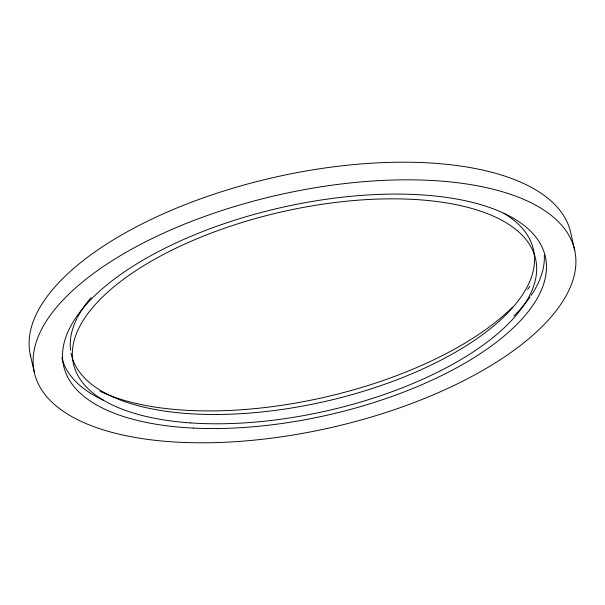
<?xml version="1.0" encoding="UTF-8"?>
<svg xmlns="http://www.w3.org/2000/svg" width="605" height="605" viewBox="0 0 605 605"><rect width="100%" height="100%" fill="white"/><g stroke="black" fill="none" stroke-linecap="round" stroke-linejoin="round"><path stroke-width="0.91" d="M574.75 250.53A276.999 119.253 -12.8 0 0 147.68 240.73A276.999 119.253 -12.8 0 0 191.082 442.678A276.999 119.253 -12.8 0 0 574.75 250.53L570.749 232.902A276.999 119.253 -12.8 0 0 273.437 177.545A276.999 119.253 -12.8 0 0 30.651 356.194M30.25 354.469L34.251 372.098M529.768 286.354A246.969 106.321 -12.8 0 1 527.658 289.432M512.609 307.022A246.969 106.321 -12.8 0 1 99.923 391.163M544.303 255.151A246.969 106.321 -12.8 0 1 531.145 295.444M530.093 296.987A246.969 106.321 -12.8 0 1 513.895 315.954M103.357 400.215A246.969 106.321 -12.8 0 1 61.831 357.842M534.555 259.137A236.956 102.011 -12.8 0 1 312.407 404.193A236.956 102.011 -12.8 0 1 71.027 353.093M70.588 350.355A236.956 102.011 -12.8 0 1 76.994 318.374M77.463 317.443A236.956 102.011 -12.8 0 1 91.105 297.592M503.905 213.361A236.956 102.011 -12.8 0 1 534.54 258.267M193.6 428.09A246.969 106.321 -12.8 0 0 546.209 261.852A246.969 106.321 -12.8 0 0 173.703 243.996A246.969 106.321 -12.8 0 0 193.6 428.09M190.711 422.925A236.956 102.011 -12.8 0 0 536.658 267.569A236.956 102.011 -12.8 0 0 186.143 243.444A236.956 102.011 -12.8 0 0 190.711 422.925"/></g></svg>
